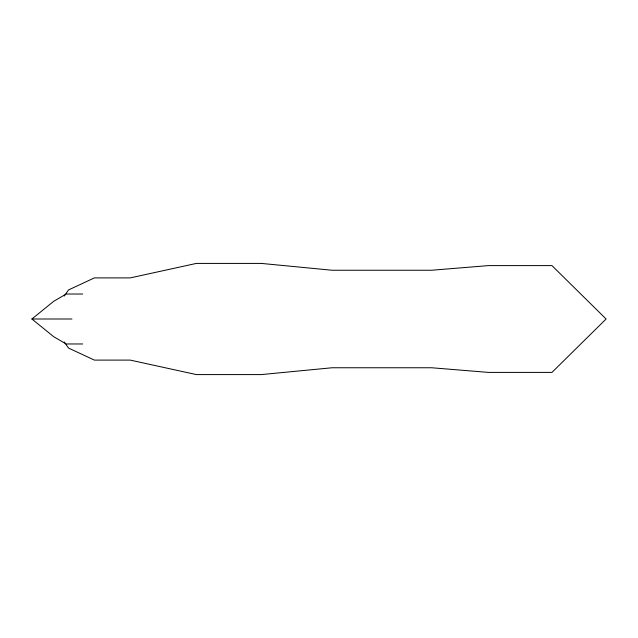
<?xml version="1.0" encoding="UTF-8"?>
<svg xmlns="http://www.w3.org/2000/svg" width="638" height="638" viewBox="0 0 638 638"><rect width="100%" height="100%" fill="white"/><g stroke="black" fill="none" stroke-linecap="round" stroke-linejoin="round"><path stroke-width="0.96" d="M64.255 296.016L68.545 289.939L94.376 277.897L130.224 277.897L196.376 263.414L261.309 263.414L332.087 270.241L431.639 270.241L488.493 265.599L551.958 265.599L606.1 319L551.958 372.401L488.493 372.401L431.639 367.759L332.087 367.759L261.309 374.586L196.376 374.586L130.224 360.103L94.376 360.103L68.545 348.061L64.255 341.984M82.717 343.97L66.192 343.97L53.64 336.657L31.9 319L53.64 301.343L66.192 294.03L82.717 294.03M31.9 319L71.95 319"/></g></svg>
